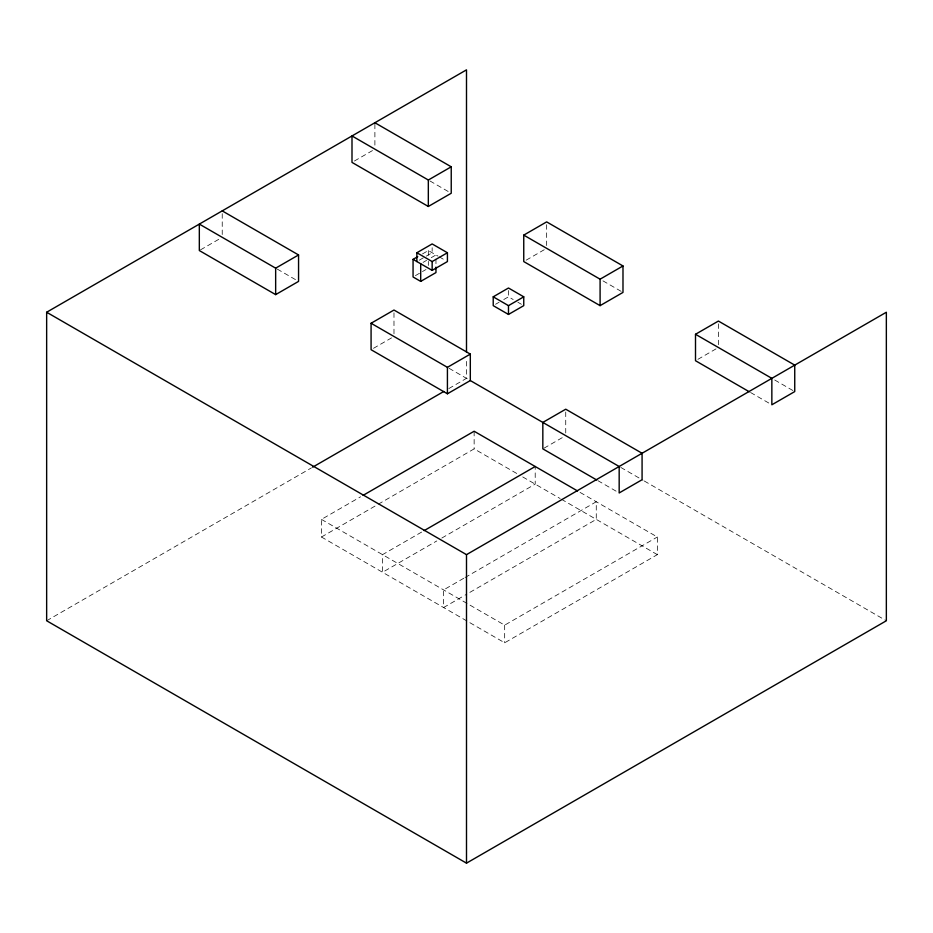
<?xml version="1.0" encoding="UTF-8"?>
<svg xmlns="http://www.w3.org/2000/svg" width="933" height="933" viewBox="0 0 933 933"><rect width="100%" height="100%" fill="white"/><g stroke="black" fill="none" stroke-linecap="round" stroke-linejoin="round"><path stroke-width="0.7" stroke-dasharray="4.67 3.5" d="M200.525 249.846L221.016 238.02M354.412 161.012L372.489 150.563M422.462 253.939L428.329 250.545L438.02 256.132M419.232 260.202L432.154 252.75L432.154 247.712M423.046 262.406L426.568 260.377M431.268 257.66L435.968 254.954L435.968 257.66M415.418 275.632L421.284 272.238M422.462 271.561L425.984 269.532M373.492 348.312L391.568 337.874M526.165 260.167L544.242 249.729M495.563 304.275L499.085 302.245M503.785 299.528L508.485 296.822L513.185 299.528M46.65 620.76L311.424 467.888M448.843 388.548L466.5 378.355L466.5 357.98M580.069 492.402L657.345 537.011L657.345 554.645L504.671 642.79L321.465 537.011L321.465 519.389L360.581 496.811M321.465 537.011L376.979 504.963M378.238 504.24L474.139 448.878L517.757 474.057M544.044 448.178L563.322 437.041M697.919 359.333L715.996 348.895M421.646 532.067L382.53 554.645L382.53 572.279L436.784 540.953M441.834 538.038L535.204 484.134L535.204 466.5M463.783 578.25L443.595 589.901L443.595 607.535L463.783 595.872M465.054 577.515L596.269 501.756L596.269 519.389L465.054 595.149M321.465 519.389L504.671 625.157L657.345 537.011M429.961 180.967L448.726 191.801M602.963 280.856L621.74 291.691M774.728 380.011L793.493 390.857M750.575 392.513L769.34 403.348M439.198 256.82L445.064 260.202M517.885 302.245L521.407 304.275M277.288 269.112L296.053 279.947M449.041 368.278L467.818 379.113M620.795 467.433L643.012 480.262M644.271 480.996L886.35 620.76M597.901 480.658L619.174 492.939M522.737 476.938L560.127 498.525M561.374 499.237L657.345 554.645M718.41 323.844L718.41 344.72M565.736 411.989L565.736 434.253M546.656 224.678L546.656 245.554M508.485 290.525L508.485 296.822M504.671 625.157L504.671 642.79M474.139 431.244L474.139 448.878M435.968 259.024L435.968 265.8M428.329 250.545L428.329 255.969M428.329 261.392L428.329 265.462M393.983 312.823L393.983 335.099M374.891 124.124L374.891 146.388M222.229 213.657L222.229 234.533"/><path stroke-width="1.4" d="M46.65 312.24L466.5 554.645L886.35 312.24L886.35 620.76L466.5 863.153L46.65 620.76L46.65 312.24L466.5 69.847L466.5 352.161M275.655 268.168L298.56 254.954L298.56 281.393L275.655 294.618L199.324 250.545L199.324 224.095L275.655 268.168L275.655 294.618M428.329 180.022L451.234 166.809L451.234 193.248L428.329 206.473L351.998 162.4L351.998 135.95L428.329 180.022L428.329 206.473M416.876 261.567L416.876 252.75L432.154 243.933L447.42 252.75L447.42 261.567L432.154 270.372L413.062 259.362L413.062 276.984L420.701 281.393L435.968 272.576L435.968 267.153M413.062 259.362L417.762 256.645M416.876 252.75L432.154 261.567L447.42 252.75M371.077 323.261L393.983 310.036L470.314 354.108L470.314 380.559L447.42 393.784L371.077 349.712L371.077 323.261L447.42 367.334L470.314 354.108M523.751 235.116L546.656 221.891L622.987 265.963L622.987 292.414L600.094 305.639L523.751 261.567L523.751 235.116L600.094 279.189L622.987 265.963M493.219 296.822L508.485 288.005L523.751 296.822L523.751 305.639L508.485 314.444L493.219 305.639L493.219 296.822L508.485 305.639L523.751 296.822M312.683 467.165L443.805 391.463M363.1 495.353L474.139 431.244L577.574 490.968M695.505 334.282L718.41 321.057L794.741 365.13L794.741 391.58L771.848 404.794L771.848 378.355L695.505 334.282L695.505 360.721L749.316 391.79M424.165 530.609L535.204 466.5M374.891 122.736L451.234 166.809M222.229 210.881L298.56 254.954M470.279 380.536L619.174 466.5L619.174 492.939L642.079 479.725L642.079 453.275L565.736 409.202L542.831 422.427L542.831 448.866L596.642 479.935M600.094 279.189L600.094 305.639M508.485 305.639L508.485 314.444M466.5 554.645L466.5 863.153M447.42 367.334L447.42 393.784M432.154 261.567L432.154 270.372M420.701 263.771L420.701 281.393"/></g></svg>
